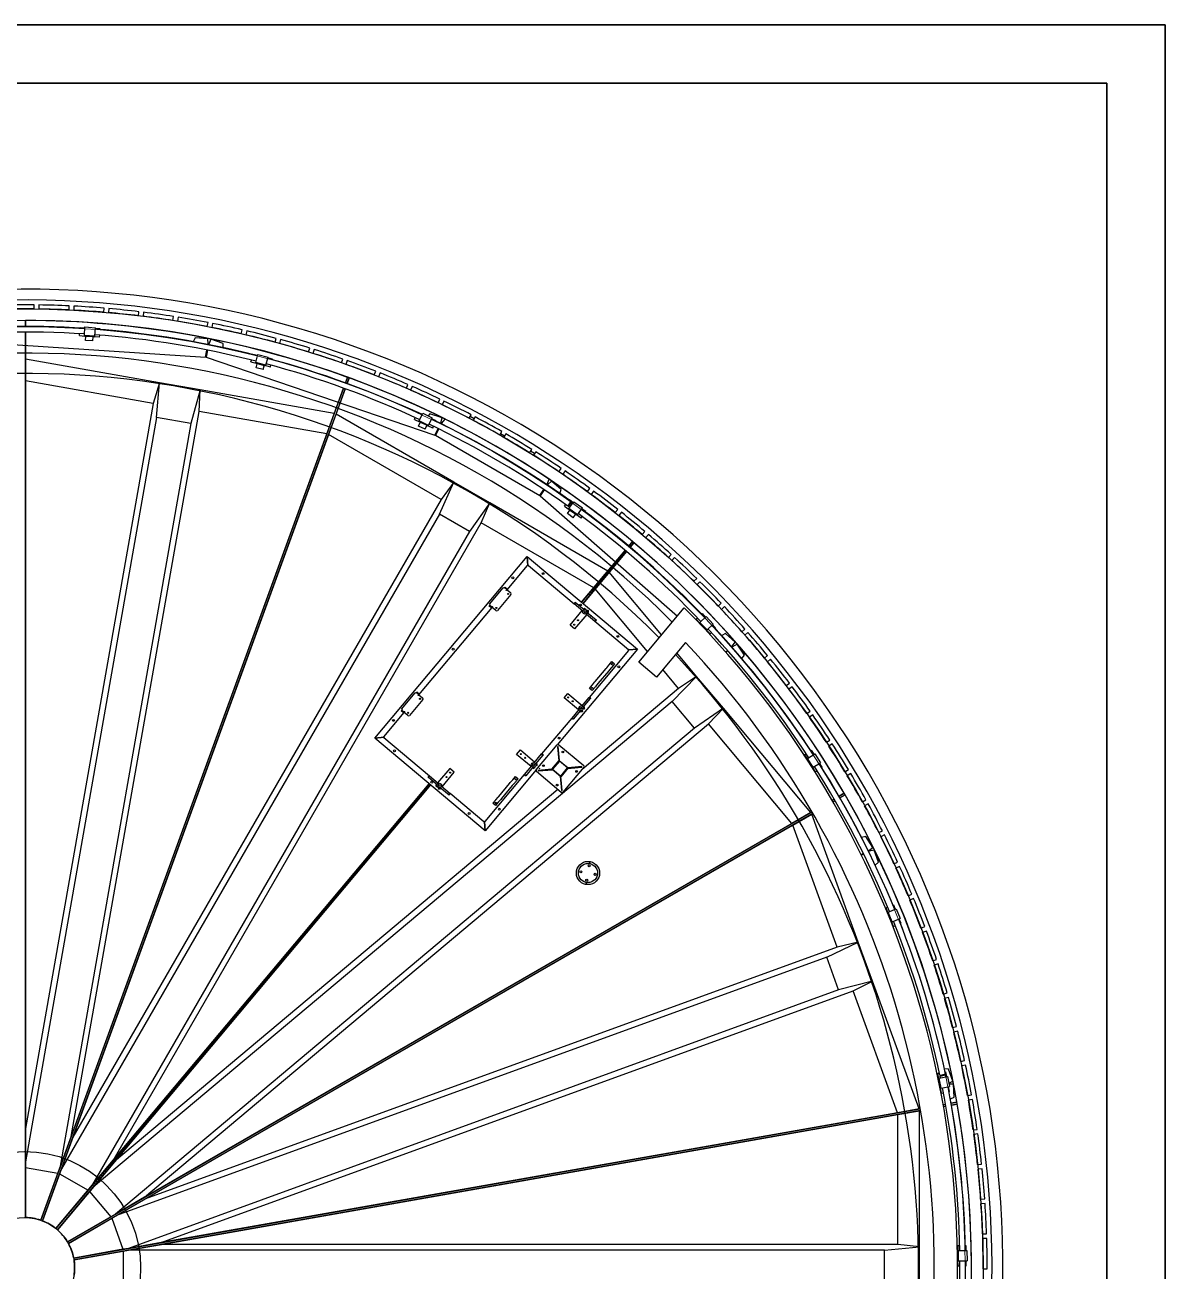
# Model space of a CAD drawing. Header units: millimetres. Extents: x 0 to 59400, y 0 to 42000.
# Drawn here: x 49588 to 59400, y 31276 to 42000 of the extents above; entities that cross this region are included whole.
import ezdxf

# ---------------------------------------------------------------- set-up
doc = ezdxf.new("R2010")
doc.units = ezdxf.units.MM
doc.header["$LTSCALE"] = 100
doc.layers.get('0').update_dxf_attribs({"lineweight": 18})
for name, color, linetype, lineweight in [('Border', 7, 'Continuous', 35), ('Sketch Geometry', 7, 'Continuous', 18), ('Visible', 7, 'Continuous', 25)]:
    doc.layers.add(name, color=color, linetype=linetype, lineweight=lineweight)

# ---------------------------------------------------------------- blocks, each defined once
blk = doc.blocks.new('Borders Bigadan Border')
at = {"layer": 'Border'}
for p, q in [((0, 420), (594, 420)), ((594, 420), (594, 0)), ((589, 415), (20, 415)), ((589, 5), (589, 415))]:
    blk.add_line(p, q, dxfattribs=at)

msp = doc.modelspace()

# ---------------------------------------------------------------- linework, layer by layer
at = {"layer": 'Sketch Geometry'}
msp.add_circle((49584.05, 31306.07), 8095.14, dxfattribs=at)
at = {"layer": 'Visible'}
for p, q in [((49668.53, 39555.64), (49668.97, 39590.64)), ((49708.97, 39590.13), (49708.53, 39555.14)), ((49968.03, 39547.13), (49969.74, 39582.09)), ((50009.69, 39580.13), (50007.98, 39545.18)), ((50267.01, 39527.76), (50270, 39562.63)), ((50309.85, 39559.22), (50306.87, 39524.35)), ((50565.1, 39497.54), (50569.35, 39532.28)), ((50609.05, 39527.43), (50604.81, 39492.68)), ((50861.89, 39456.51), (50867.4, 39491.08)), ((50906.9, 39484.78), (50901.4, 39450.22)), ((50062.06, 39391.11), (50062.4, 39395.91)), ((50062.4, 39395.91), (50103.3, 39393.05)), ((50099.76, 39328.14), (50104.86, 39400.96)), ((50104.3, 39392.98), (50103.3, 39393.05)), ((50104.86, 39400.96), (50194.64, 39394.69)), ((50189.55, 39321.86), (50194.64, 39394.69)), ((50195.08, 39386.64), (50194.08, 39386.71)), ((50235.98, 39383.78), (50195.08, 39386.64)), ((50235.64, 39378.97), (50235.98, 39383.78)), ((51157, 39404.74), (51163.76, 39439.08)), ((51203.01, 39431.36), (51196.25, 39397.02)), ((51450.04, 39342.28), (51458.03, 39376.35)), ((51496.98, 39367.21), (51488.98, 39333.14)), ((50057.52, 39326.08), (50058.7, 39342.92)), ((50057.52, 39326.08), (50104.4, 39322.8)), ((50189.55, 39321.86), (50099.76, 39328.14)), ((50104.75, 39327.79), (50104.4, 39322.8)), ((50113.38, 39322.18), (50104.4, 39322.8)), ((50107.74, 39327.58), (50107.61, 39325.59)), ((50113.59, 39325.17), (50107.61, 39325.59)), ((50110.8, 39285.27), (50113.17, 39319.18)), ((50172.65, 39280.94), (50110.8, 39285.27)), ((50113.38, 39322.18), (50113.17, 39319.18)), ((50113.38, 39322.18), (50175.23, 39317.85)), ((50175.44, 39320.85), (50113.59, 39325.17)), ((50172.65, 39280.94), (50175.02, 39314.86)), ((50175.02, 39314.86), (50175.23, 39317.85)), ((50175.23, 39317.85), (50184.21, 39317.23)), ((50175.44, 39320.85), (50181.43, 39320.43)), ((50181.56, 39322.42), (50181.43, 39320.43)), ((50184.56, 39322.21), (50184.21, 39317.23)), ((50231.09, 39313.95), (50184.21, 39317.23)), ((50231.09, 39313.95), (50232.27, 39330.79)), ((51740.61, 39269.23), (51749.84, 39302.99)), ((51788.42, 39292.44), (51779.19, 39258.68)), ((51549.19, 39163.2), (51550.41, 39167.86)), ((51550.41, 39167.86), (51590.07, 39157.49)), ((51574.59, 39094.35), (51593.06, 39164.98)), ((51591.04, 39157.24), (51590.07, 39157.49)), ((51593.06, 39164.98), (51680.14, 39142.2)), ((51661.66, 39071.58), (51680.14, 39142.2)), ((52028.34, 39185.67), (52038.79, 39219.07)), ((52076.96, 39207.13), (52066.51, 39173.72)), ((51532.69, 39100.14), (51536.97, 39116.47)), ((51532.69, 39100.14), (51578.16, 39088.25)), ((51661.66, 39071.58), (51574.59, 39094.35)), ((51577.51, 39050.18), (51586.11, 39083.07)), ((51637.49, 39034.49), (51577.51, 39050.18)), ((51579.43, 39093.09), (51578.16, 39088.25)), ((51586.87, 39085.97), (51578.16, 39088.25)), ((51582.33, 39092.33), (51581.83, 39090.39)), ((51587.63, 39088.87), (51581.83, 39090.39)), ((51586.87, 39085.97), (51586.11, 39083.07)), ((51586.87, 39085.97), (51646.85, 39070.28)), ((51647.61, 39073.19), (51587.63, 39088.87)), ((51637.49, 39034.49), (51646.09, 39067.38)), ((51646.09, 39067.38), (51646.85, 39070.28)), ((51646.85, 39070.28), (51655.56, 39068.01)), ((51647.61, 39073.19), (51653.42, 39071.67)), ((51653.92, 39073.6), (51653.42, 39071.67)), ((51656.83, 39072.84), (51655.56, 39068.01)), ((51701.03, 39056.11), (51655.56, 39068.01)), ((51679.08, 39134.21), (51678.11, 39134.46)), ((51718.74, 39123.84), (51679.08, 39134.21)), ((51701.03, 39056.11), (51705.3, 39072.44)), ((51717.53, 39119.17), (51718.74, 39123.84)), ((52312.84, 39091.72), (52324.5, 39124.72)), ((52362.21, 39111.4), (52350.56, 39078.4)), ((52593.74, 38987.5), (52606.59, 39020.05)), ((52643.8, 39005.37), (52630.95, 38972.82)), ((52870.68, 38873.15), (52884.7, 38905.22)), ((52921.35, 38889.19), (52907.33, 38857.12)), ((53143.28, 38748.82), (53158.46, 38780.36)), ((53194.5, 38763.01), (53179.32, 38731.47)), ((52940.63, 38605.26), (52947.85, 38620.52)), ((52940.63, 38605.26), (52983.12, 38585.16)), ((52968.5, 38664.18), (52970.56, 38668.54)), ((52970.56, 38668.54), (53007.63, 38651)), ((52980.73, 38591.82), (53011.95, 38657.81)), ((53008.53, 38650.58), (53007.63, 38651)), ((53011.95, 38657.81), (53093.31, 38619.32)), ((53062.09, 38553.33), (53093.31, 38619.32)), ((53090.79, 38611.66), (53089.89, 38612.09)), ((53127.85, 38594.13), (53090.79, 38611.66)), ((53411.19, 38614.67), (53427.5, 38645.64)), ((53462.89, 38626.99), (53446.58, 38596.03)), ((52975.43, 38547.87), (52989.97, 38578.6)), ((53031.48, 38521.35), (52975.43, 38547.87)), ((53062.09, 38553.33), (52980.73, 38591.82)), ((52985.25, 38589.68), (52983.12, 38585.16)), ((52991.25, 38581.31), (52983.12, 38585.16)), ((52987.97, 38588.4), (52987.11, 38586.59)), ((52992.53, 38584.02), (52987.11, 38586.59)), ((52991.25, 38581.31), (52989.97, 38578.6)), ((52991.25, 38581.31), (53047.3, 38554.8)), ((53048.58, 38557.51), (52992.53, 38584.02)), ((53031.48, 38521.35), (53046.01, 38552.09)), ((53046.01, 38552.09), (53047.3, 38554.8)), ((53047.3, 38554.8), (53055.43, 38550.95)), ((53048.58, 38557.51), (53054, 38554.95)), ((53054.86, 38556.75), (53054, 38554.95)), ((53057.57, 38555.47), (53055.43, 38550.95)), ((53097.92, 38530.85), (53055.43, 38550.95)), ((53097.92, 38530.85), (53105.14, 38546.11)), ((53125.79, 38589.78), (53127.85, 38594.13)), ((53674.05, 38470.88), (53691.47, 38501.24)), ((53726.16, 38481.32), (53708.74, 38450.97)), ((53931.51, 38317.65), (53950.03, 38347.35)), ((53983.97, 38326.19), (53965.45, 38296.49)), ((54183.24, 38155.16), (54202.82, 38184.17)), ((54235.98, 38161.79), (54216.39, 38132.78)), ((54428.9, 37983.64), (54449.53, 38011.92)), ((54481.85, 37988.35), (54461.22, 37960.08)), ((54232.74, 37858.51), (54242.66, 37872.17)), ((54232.74, 37858.51), (54270.78, 37830.9)), ((54260.5, 37859.47), (54288.56, 37898.79)), ((54262.62, 37862.44), (54263.08, 37861.41)), ((54266.18, 37855.42), (54294.27, 37894.71)), ((54268.3, 37858.38), (54267.17, 37858.49)), ((54269.67, 37837.88), (54312.55, 37896.96)), ((54271.03, 37911.26), (54273.86, 37915.16)), ((54273.86, 37915.16), (54307.04, 37891.07)), ((54286.44, 37895.81), (54274.53, 37879.13)), ((54292.14, 37891.75), (54280.22, 37875.06)), ((54286.44, 37895.81), (54286.44, 37895.82)), ((54286.44, 37895.81), (54287.58, 37895.71)), ((54292.14, 37891.75), (54291.67, 37892.79)), ((54292.15, 37891.74), (54292.14, 37891.75)), ((54307.85, 37890.49), (54307.04, 37891.07)), ((54312.55, 37896.96), (54385.39, 37844.09)), ((54256.33, 37795.67), (54276.3, 37823.18)), ((54306.5, 37759.25), (54256.33, 37795.67)), ((54342.51, 37785.01), (54269.67, 37837.88)), ((54273.72, 37834.95), (54270.78, 37830.9)), ((54278.06, 37825.61), (54270.78, 37830.9)), ((54276.14, 37833.18), (54274.97, 37831.56)), ((54279.83, 37828.04), (54274.97, 37831.56)), ((54278.06, 37825.61), (54276.3, 37823.18)), ((54278.06, 37825.61), (54328.24, 37789.19)), ((54330, 37791.62), (54279.83, 37828.04)), ((54306.5, 37759.25), (54326.48, 37786.76)), ((54326.48, 37786.76), (54328.24, 37789.19)), ((54328.24, 37789.19), (54335.52, 37783.9)), ((54330, 37791.62), (54334.86, 37788.09)), ((54336.03, 37789.71), (54334.86, 37788.09)), ((54338.46, 37787.95), (54335.52, 37783.9)), ((54373.56, 37756.3), (54335.52, 37783.9)), ((54342.51, 37785.01), (54385.39, 37844.09)), ((54373.56, 37756.3), (54383.47, 37769.96)), ((54381.5, 37837.03), (54380.69, 37837.62)), ((54414.68, 37812.95), (54381.5, 37837.03)), ((54411.85, 37809.05), (54414.68, 37812.95)), ((54668.18, 37803.32), (54689.81, 37830.83)), ((54721.26, 37806.1), (54699.62, 37778.59)), ((54900.75, 37614.42), (54923.37, 37641.13)), ((54953.89, 37615.28), (54931.27, 37588.57)), ((52598.57, 35863.18), (53909.86, 37425.92)), ((53917.01, 37344.2), (53909.86, 37425.92)), ((53909.86, 37425.92), (54859.75, 36628.86)), ((53909.86, 37425.92), (53917.01, 37344.2)), ((55126.3, 37417.21), (55149.88, 37443.08)), ((53737.25, 37139.31), (53912.41, 37348.06)), ((53912.98, 37348.73), (53912.41, 37348.06)), ((53917.01, 37344.2), (53912.41, 37348.06)), ((53915.27, 37346.8), (53912.98, 37348.73)), ((53914.71, 37346.13), (53915.27, 37346.8)), ((53920.86, 37348.8), (53917.01, 37344.2)), ((53918.26, 37347.07), (53920.19, 37349.36)), ((53918.94, 37346.5), (53918.26, 37347.07)), ((53920.86, 37348.8), (53920.19, 37349.36)), ((53920.86, 37348.8), (54314.47, 37018.53)), ((55179.44, 37416.14), (55155.87, 37390.27)), ((55344.55, 37211.94), (55369.05, 37236.93)), ((53585.49, 37016.02), (53703.77, 37156.97)), ((53709.89, 37151.83), (53703.77, 37156.97)), ((53709.89, 37151.83), (53715.04, 37157.95)), ((53720.45, 37153.41), (53715.04, 37157.95)), ((53715.8, 37157.31), (53719.66, 37161.91)), ((53739.58, 37145.19), (53719.66, 37161.91)), ((53731.07, 37144.5), (53720.45, 37153.41)), ((53727.76, 37134.22), (53729.04, 37135.76)), ((53730.82, 37131.65), (53727.76, 37134.22)), ((53734.19, 37141.88), (53729.04, 37135.76)), ((53737.25, 37139.31), (53730.82, 37131.65)), ((53734.19, 37141.88), (53731.07, 37144.5)), ((53735.72, 37140.6), (53734.19, 37141.88)), ((53735.72, 37140.6), (53739.58, 37145.19)), ((53735.72, 37140.6), (53737.25, 37139.31)), ((53737.25, 37139.31), (53768.66, 37112.96)), ((53739.58, 37145.19), (53741.11, 37143.91)), ((55397.62, 37208.93), (55373.12, 37183.94)), ((53583.39, 36999.51), (53587.24, 37004.1)), ((53603.31, 36982.79), (53583.39, 36999.51)), ((53585.49, 37016.02), (53591.62, 37010.87)), ((53591.62, 37010.87), (53586.48, 37004.74)), ((53591.9, 37000.2), (53586.48, 37004.74)), ((53602.51, 36991.29), (53591.9, 37000.2)), ((53610.77, 36994.8), (53612.06, 36996.34)), ((53612.06, 36996.34), (53615.12, 36993.76)), ((53769.89, 37098.87), (53654.19, 36960.98)), ((54389.43, 36955.63), (54314.47, 37018.53)), ((54399.71, 36967.88), (54324.75, 37030.78)), ((55555.2, 36998.87), (55580.59, 37022.96)), ((52979.4, 36236.15), (53608.69, 36986.1)), ((53605.63, 36988.67), (53602.51, 36991.29)), ((53603.31, 36982.79), (53607.16, 36987.39)), ((53603.31, 36982.79), (53604.84, 36981.51)), ((53605.63, 36988.67), (53610.77, 36994.8)), ((53607.16, 36987.39), (53605.63, 36988.67)), ((53607.16, 36987.39), (53608.69, 36986.1)), ((53615.12, 36993.76), (53608.69, 36986.1)), ((53640.1, 36959.75), (53608.69, 36986.1)), ((54280.19, 36835.81), (54384.32, 36959.91)), ((54422.62, 36927.77), (54318.49, 36803.67)), ((54394.61, 36972.17), (54399.75, 36978.3)), ((54406.79, 36978.91), (54415.22, 36971.84)), ((54415.22, 36971.84), (54413.2, 36969.44)), ((54417.51, 36932.06), (54492.48, 36869.16)), ((54426.99, 36957.87), (54429.01, 36960.27)), ((54427.8, 36944.32), (54502.76, 36881.42)), ((54429.01, 36960.27), (54437.43, 36953.2)), ((54435.42, 36964.03), (54430.92, 36958.67)), ((54438.05, 36946.16), (54432.91, 36940.03)), ((54433.99, 36956.1), (54438.49, 36961.46)), ((54435.42, 36964.03), (54438.49, 36961.46)), ((54460.5, 36918.8), (54456, 36913.44)), ((54459.06, 36910.87), (54463.56, 36916.23)), ((54460.5, 36918.8), (54463.56, 36916.23)), ((54870.19, 36516.84), (55262.71, 36984.63)), ((55339.87, 36905.31), (55262.71, 36984.63)), ((55364.45, 36885.66), (55376.72, 36897.25)), ((55396.92, 36858.56), (55449.99, 36908.68)), ((55411.83, 36930.42), (55415.34, 36933.72)), ((55415.34, 36933.72), (55443.49, 36903.92)), ((55444.18, 36903.19), (55443.49, 36903.92)), ((55449.99, 36908.68), (55511.79, 36843.26)), ((55608.12, 36993.94), (55582.73, 36969.85)), ((54318.49, 36803.67), (54280.19, 36835.81)), ((54346.91, 36881.65), (54352.05, 36877.34)), ((54492.48, 36869.16), (54781.9, 36626.31)), ((55364.45, 36885.66), (55396.72, 36851.49)), ((55400.36, 36854.92), (55396.72, 36851.49)), ((55402.9, 36844.95), (55396.72, 36851.49)), ((55458.72, 36793.13), (55396.92, 36858.56)), ((55400.31, 36842.5), (55400.72, 36842.89)), ((55402.9, 36844.95), (55400.72, 36842.89)), ((55402.42, 36852.74), (55400.96, 36851.37)), ((55405.08, 36847.01), (55400.96, 36851.37)), ((55402.9, 36844.95), (55445.47, 36799.87)), ((55447.66, 36801.93), (55405.08, 36847.01)), ((55442.89, 36797.43), (55443.29, 36797.81)), ((55443.29, 36797.81), (55445.47, 36799.87)), ((55445.47, 36799.87), (55451.65, 36793.33)), ((55447.66, 36801.93), (55451.78, 36797.57)), ((55455.29, 36796.77), (55451.65, 36793.33)), ((55483.93, 36759.16), (55451.65, 36793.33)), ((55453.23, 36798.95), (55451.78, 36797.57)), ((55458.72, 36793.13), (55511.79, 36843.26)), ((55506.66, 36837.04), (55505.98, 36837.76)), ((55534.82, 36807.23), (55506.66, 36837.04)), ((55531.31, 36803.92), (55534.82, 36807.23)), ((55757.97, 36778.3), (55784.22, 36801.45)), ((55273.16, 36685.94), (55023.4, 36388.28)), ((55483.93, 36759.16), (55496.2, 36770.75)), ((55810.68, 36771.45), (55784.43, 36748.3)), ((54859.75, 36628.86), (54168.11, 35804.59)), ((54782.64, 36617.85), (54443.37, 36213.52)), ((54778.04, 36621.71), (54781.9, 36626.31)), ((54782.64, 36617.85), (54778.04, 36621.71)), ((54782.27, 36622.08), (54779.97, 36624.01)), ((54780.34, 36619.78), (54782.27, 36622.08)), ((54780.64, 36623.44), (54782.57, 36625.74)), ((54780.9, 36620.45), (54783.2, 36618.53)), ((54782.57, 36625.74), (54781.9, 36626.31)), ((54859.75, 36628.86), (54782.27, 36622.08)), ((54782.27, 36622.08), (54859.75, 36628.86)), ((54782.64, 36617.85), (54783.2, 36618.53)), ((55952.6, 36550.51), (55979.68, 36572.69)), ((54495.79, 36350.68), (54589.06, 36461.83)), ((54589.06, 36461.83), (54594.63, 36468.46)), ((54594.63, 36468.46), (54613.09, 36490.47)), ((54615.88, 36493.79), (54613.09, 36490.47)), ((54615.88, 36493.79), (54639.16, 36521.54)), ((54636.07, 36471.19), (54617.61, 36449.18)), ((54636.07, 36471.19), (54638.86, 36474.51)), ((54662.15, 36502.26), (54638.86, 36474.51)), ((54639.16, 36521.54), (54662.15, 36502.26)), ((55023.4, 36388.28), (54870.19, 36516.84)), ((56005.03, 36541.75), (55977.96, 36519.57)), ((54612.04, 36442.55), (54518.77, 36331.39)), ((54617.61, 36449.18), (54612.04, 36442.55)), ((52827.65, 36112.85), (52945.92, 36253.8)), ((52952.05, 36248.66), (52945.92, 36253.8)), ((52952.05, 36248.66), (52957.19, 36254.79)), ((52962.61, 36250.24), (52957.19, 36254.79)), ((52957.96, 36254.14), (52961.81, 36258.74)), ((52981.73, 36242.03), (52961.81, 36258.74)), ((52973.22, 36241.33), (52962.61, 36250.24)), ((54228.51, 36209.5), (54260.65, 36247.8)), ((54260.65, 36247.8), (54384.75, 36143.67)), ((54445.69, 36290.96), (54468.97, 36318.72)), ((54468.67, 36271.68), (54445.69, 36290.96)), ((54491.96, 36299.43), (54468.67, 36271.68)), ((54471.76, 36322.03), (54468.97, 36318.72)), ((54471.76, 36322.03), (54490.22, 36344.04)), ((54490.22, 36344.04), (54495.79, 36350.68)), ((54491.96, 36299.43), (54494.74, 36302.75)), ((54513.21, 36324.76), (54494.74, 36302.75)), ((54518.77, 36331.39), (54513.21, 36324.76)), ((56138.83, 36315.8), (56166.69, 36336.99)), ((56190.91, 36305.15), (56163.05, 36283.96)), ((53012.05, 36195.7), (52896.34, 36057.82)), ((52969.91, 36231.06), (52971.2, 36232.59)), ((52972.98, 36228.49), (52969.91, 36231.06)), ((52976.34, 36238.72), (52971.2, 36232.59)), ((52979.4, 36236.15), (52972.98, 36228.49)), ((52976.34, 36238.72), (52973.22, 36241.33)), ((52977.87, 36237.43), (52976.34, 36238.72)), ((52977.87, 36237.43), (52981.73, 36242.03)), ((52977.87, 36237.43), (52979.4, 36236.15)), ((52979.4, 36236.15), (53010.81, 36209.79)), ((52981.73, 36242.03), (52983.26, 36240.74)), ((54352.61, 36105.37), (54228.51, 36209.5)), ((54259.41, 36211.32), (54264.22, 36217.06)), ((54268.23, 36212.5), (54264.6, 36208.17)), ((54380.46, 36138.56), (54443.37, 36213.52)), ((54392.72, 36128.28), (54455.62, 36203.24)), ((52675.69, 35874.19), (52850.85, 36082.94)), ((52825.54, 36096.34), (52829.4, 36100.94)), ((52845.46, 36079.63), (52825.54, 36096.34)), ((52827.65, 36112.85), (52833.77, 36107.71)), ((52833.77, 36107.71), (52828.63, 36101.58)), ((52834.05, 36097.03), (52828.63, 36101.58)), ((52844.66, 36088.13), (52834.05, 36097.03)), ((52847.78, 36085.51), (52844.66, 36088.13)), ((52845.46, 36079.63), (52849.32, 36084.22)), ((52845.46, 36079.63), (52846.99, 36078.34)), ((52847.78, 36085.51), (52852.93, 36091.64)), ((52849.32, 36084.22), (52847.78, 36085.51)), ((52849.32, 36084.22), (52850.85, 36082.94)), ((52857.28, 36090.6), (52850.85, 36082.94)), ((52882.26, 36056.58), (52850.85, 36082.94)), ((52852.93, 36091.64), (52854.21, 36093.17)), ((52854.21, 36093.17), (52857.28, 36090.6)), ((54294, 36035.52), (54034.55, 35726.32)), ((54356.9, 36110.48), (54294, 36035.52)), ((54369.16, 36100.19), (54306.26, 36025.23)), ((54362.62, 36092.4), (54365.36, 36090.11)), ((54371, 36089.94), (54364.87, 36095.08)), ((54365.36, 36090.11), (54365.37, 36090.1)), ((54365.37, 36090.1), (54365.79, 36090.6)), ((54367.61, 36092.78), (54365.79, 36090.6)), ((54385.11, 36098.99), (54378.04, 36090.56)), ((54380.93, 36094.01), (54386.3, 36089.51)), ((54382.71, 36101), (54385.11, 36098.99)), ((54388.87, 36092.57), (54383.51, 36097.07)), ((54388.87, 36092.57), (54386.3, 36089.51)), ((54396.68, 36112.77), (54394.28, 36114.79)), ((54403.75, 36121.2), (54396.68, 36112.77)), ((54397.01, 36133.39), (54403.14, 36128.24)), ((56316.42, 36074.49), (56345.03, 36094.65)), ((56368.07, 36061.95), (56339.46, 36041.79)), ((52598.57, 35863.18), (52680.28, 35870.33)), ((52680.28, 35870.33), (52598.57, 35863.18)), ((53548.47, 35066.13), (52598.57, 35863.18)), ((52675.69, 35874.19), (52675.12, 35873.52)), ((52677.42, 35871.59), (52675.12, 35873.52)), ((52675.69, 35874.19), (52680.28, 35870.33)), ((52677.68, 35868.6), (52675.75, 35866.3)), ((52675.75, 35866.3), (52676.43, 35865.74)), ((52680.28, 35870.33), (52676.43, 35865.74)), ((53070.03, 35535.46), (52676.43, 35865.74)), ((52677.99, 35872.26), (52677.42, 35871.59)), ((52678.36, 35868.04), (52677.68, 35868.6)), ((56485.13, 35826.88), (56514.45, 35845.99)), ((53819.7, 35722.3), (53851.84, 35760.6)), ((53943.8, 35618.16), (53819.7, 35722.3)), ((53850.6, 35724.12), (53855.41, 35729.85)), ((53851.84, 35760.6), (53975.94, 35656.47)), ((53859.42, 35725.29), (53855.78, 35720.96)), ((53971.65, 35651.36), (54034.55, 35726.32)), ((53983.91, 35641.07), (54046.81, 35716.04)), ((53988.13, 35590.1), (54168.11, 35804.59)), ((54177.41, 35789.2), (54172.42, 35788.76)), ((54172.42, 35788.76), (54183.09, 35666.87)), ((54187.78, 35670.61), (54177.41, 35789.2)), ((54182.2, 35805.83), (54396.69, 35625.85)), ((56296.69, 35720.28), (56310.9, 35729.4)), ((56296.69, 35720.28), (56322.09, 35680.73)), ((56323.6, 35687.64), (56385.02, 35727.08)), ((56351.54, 35755.5), (56355.59, 35758.1)), ((56355.59, 35758.1), (56377.75, 35723.6)), ((56378.29, 35722.76), (56377.75, 35723.6)), ((56385.02, 35727.08), (56433.65, 35651.36)), ((56536.29, 35812.48), (56506.96, 35793.37)), ((53948.09, 35623.27), (53885.19, 35548.31)), ((53960.34, 35612.99), (53897.44, 35538.03)), ((53962.18, 35602.74), (53956.06, 35607.88)), ((53976.3, 35611.78), (53969.23, 35603.35)), ((53973.89, 35613.8), (53976.3, 35611.78)), ((53987.87, 35625.57), (53985.46, 35627.59)), ((53994.94, 35634), (53987.87, 35625.57)), ((53988.2, 35646.18), (53994.32, 35641.04)), ((53989.48, 35627.48), (53994.84, 35622.99)), ((53993.18, 35646.57), (53990.45, 35648.86)), ((53990.94, 35643.88), (53992.77, 35646.06)), ((53997.41, 35626.05), (53992.05, 35630.55)), ((53992.77, 35646.06), (53993.19, 35646.56)), ((53993.18, 35646.57), (53993.19, 35646.56)), ((53997.41, 35626.05), (53994.84, 35622.99)), ((54018.26, 35601.34), (54015.52, 35603.64)), ((54122.59, 35594.77), (54186.87, 35671.37)), ((54187.36, 35665.74), (54128.22, 35595.26)), ((54186.87, 35671.37), (54263.47, 35607.09)), ((54257.84, 35606.6), (54187.36, 35665.74)), ((54198.7, 35536.12), (54257.84, 35606.6)), ((54263.47, 35607.09), (54199.19, 35530.49)), ((54397.93, 35611.76), (54217.95, 35397.27)), ((54259.69, 35602.59), (54381.59, 35613.25)), ((54381.15, 35618.24), (54262.56, 35607.86)), ((54381.59, 35613.25), (54381.15, 35618.24)), ((56326.3, 35683.43), (56322.09, 35680.73)), ((56326.95, 35673.16), (56322.09, 35680.73)), ((56372.23, 35611.91), (56323.6, 35687.64)), ((56323.96, 35671.23), (56324.43, 35671.53)), ((56326.95, 35673.16), (56324.43, 35671.53)), ((56327.92, 35680.91), (56326.24, 35679.83)), ((56329.48, 35674.78), (56326.24, 35679.83)), ((56326.95, 35673.16), (56360.46, 35620.99)), ((56362.98, 35622.61), (56329.48, 35674.78)), ((56357.46, 35619.06), (56357.93, 35619.37)), ((56357.93, 35619.37), (56360.46, 35620.99)), ((56360.46, 35620.99), (56365.32, 35613.41)), ((56362.98, 35622.61), (56366.22, 35617.56)), ((56369.53, 35616.12), (56365.32, 35613.41)), ((56390.72, 35573.87), (56365.32, 35613.41)), ((56367.91, 35618.64), (56366.22, 35617.56)), ((56372.23, 35611.91), (56433.65, 35651.36)), ((56427.46, 35646.19), (56426.92, 35647.03)), ((56449.62, 35611.69), (56427.46, 35646.19)), ((56445.56, 35609.09), (56449.62, 35611.69)), ((53134.71, 35460.31), (53059.75, 35523.21)), ((53144.99, 35472.56), (53070.03, 35535.46)), ((53244.02, 35600.95), (53139.88, 35476.85)), ((53178.19, 35444.71), (53282.32, 35568.81)), ((53282.32, 35568.81), (53244.02, 35600.95)), ((53885.19, 35548.31), (53545.91, 35143.98)), ((53988.13, 35590.1), (53548.47, 35066.13)), ((53764.79, 35479.5), (53783.25, 35501.51)), ((53786.04, 35504.83), (53783.25, 35501.51)), ((53786.04, 35504.83), (53809.33, 35532.58)), ((53832.31, 35513.3), (53809.02, 35485.54)), ((53809.33, 35532.58), (53832.31, 35513.3)), ((54203.86, 35396.03), (53989.37, 35576.01)), ((54123.36, 35595.68), (54004.76, 35585.31)), ((54004.76, 35585.31), (54005.2, 35580.32)), ((54005.2, 35580.32), (54127.09, 35590.99)), ((54016.02, 35598.66), (54017.84, 35600.84)), ((54017.84, 35600.84), (54018.26, 35601.33)), ((54018.26, 35601.34), (54018.26, 35601.33)), ((54199.19, 35530.49), (54122.59, 35594.77)), ((54128.22, 35595.26), (54198.7, 35536.12)), ((54194.69, 35534.27), (54205.35, 35412.38)), ((54210.34, 35412.81), (54199.96, 35531.4)), ((56390.72, 35573.87), (56404.92, 35582.99)), ((56644.73, 35573.32), (56674.73, 35591.35)), ((56695.33, 35557.07), (56665.34, 35539.03)), ((53129.6, 35464.59), (53124.46, 35458.47)), ((53125.07, 35451.42), (53133.5, 35444.35)), ((53133.5, 35444.35), (53135.52, 35446.76)), ((53149.2, 35431.17), (53144.7, 35425.81)), ((53147.77, 35423.24), (53144.7, 35425.81)), ((53149.31, 35435.19), (53147.29, 35432.78)), ((53147.29, 35432.78), (53155.72, 35425.71)), ((53147.77, 35423.24), (53152.27, 35428.6)), ((53162.76, 35426.33), (53167.9, 35432.45)), ((53162.79, 35436.74), (53237.75, 35373.84)), ((53165.6, 35429.71), (53167.78, 35427.88)), ((53167.78, 35427.88), (53168.28, 35427.46)), ((53168.28, 35427.47), (53170.58, 35430.2)), ((53168.28, 35427.47), (53168.28, 35427.46)), ((53173.08, 35449), (53248.04, 35386.1)), ((53665.95, 35361.71), (53759.22, 35472.87)), ((53782.2, 35453.58), (53688.93, 35342.43)), ((53759.22, 35472.87), (53764.79, 35479.5)), ((53787.77, 35460.22), (53782.2, 35453.58)), ((53806.24, 35482.23), (53787.77, 35460.22)), ((53806.24, 35482.23), (53809.02, 35485.54)), ((54205.35, 35412.38), (54210.34, 35412.81)), ((53537.46, 35143.24), (53248.04, 35386.1)), ((53615.85, 35302), (53639.13, 35329.75)), ((53638.83, 35282.72), (53615.85, 35302)), ((53662.12, 35310.47), (53638.83, 35282.72)), ((53641.92, 35333.07), (53639.13, 35329.75)), ((53641.92, 35333.07), (53660.39, 35355.08)), ((53660.39, 35355.08), (53665.95, 35361.71)), ((53662.12, 35310.47), (53664.9, 35313.79)), ((53683.37, 35335.8), (53664.9, 35313.79)), ((53688.93, 35342.43), (53683.37, 35335.8)), ((56795.02, 35314.12), (56825.65, 35331.05)), ((56845, 35296.04), (56814.37, 35279.11)), ((53537.46, 35143.24), (53541.32, 35147.84)), ((53537.46, 35143.24), (53538.13, 35142.68)), ((53540.06, 35144.98), (53538.13, 35142.68)), ((53539.39, 35145.54), (53541.69, 35143.61)), ((53541.32, 35147.84), (53545.91, 35143.98)), ((53541.69, 35143.61), (53543.62, 35145.91)), ((53541.69, 35143.61), (53548.47, 35066.13)), ((53548.47, 35066.13), (53541.69, 35143.61)), ((53543.05, 35145.24), (53545.35, 35143.31)), ((53545.35, 35143.31), (53545.91, 35143.98)), ((56935.8, 35049.64), (56967.03, 35065.45)), ((56985.09, 35029.76), (56953.87, 35013.95)), ((57066.89, 34780.23), (57098.67, 34794.89)), ((57115.42, 34758.57), (57083.64, 34743.9)), ((57057.73, 34427.05), (57062.19, 34428.86)), ((57062.19, 34428.86), (57077.58, 34390.86)), ((57188.1, 34506.22), (57220.39, 34519.72)), ((57235.82, 34482.82), (57203.53, 34469.32)), ((56997.31, 34402.58), (57012.96, 34408.91)), ((56997.31, 34402.58), (57014.95, 34359.02)), ((57019.59, 34360.89), (57014.95, 34359.02)), ((57018.33, 34350.67), (57014.95, 34359.02)), ((57015.03, 34349.34), (57015.55, 34349.55)), ((57018.33, 34350.67), (57015.55, 34349.55)), ((57017.71, 34365.53), (57085.37, 34392.93)), ((57051.5, 34282.11), (57017.71, 34365.53)), ((57018.33, 34350.67), (57041.61, 34293.21)), ((57020.72, 34358.11), (57018.86, 34357.36)), ((57021.11, 34351.8), (57018.86, 34357.36)), ((57044.39, 34294.33), (57021.11, 34351.8)), ((57077.96, 34389.93), (57077.58, 34390.86)), ((57085.37, 34392.93), (57119.16, 34309.51)), ((57038.31, 34291.87), (57038.83, 34292.08)), ((57038.83, 34292.08), (57041.61, 34293.21)), ((57041.61, 34293.21), (57044.99, 34284.87)), ((57044.39, 34294.33), (57046.64, 34288.77)), ((57049.62, 34286.74), (57044.99, 34284.87)), ((57062.63, 34241.3), (57044.99, 34284.87)), ((57048.5, 34289.52), (57046.64, 34288.77)), ((57051.5, 34282.11), (57119.16, 34309.51)), ((57062.63, 34241.3), (57078.28, 34247.64)), ((57112.12, 34305.58), (57111.74, 34306.51)), ((57127.51, 34267.58), (57112.12, 34305.58)), ((57123.05, 34265.77), (57127.51, 34267.58)), ((57299.29, 34228), (57332.05, 34240.32)), ((57346.13, 34202.88), (57313.36, 34190.56)), ((57400.3, 33945.93), (57433.49, 33957.05)), ((57446.19, 33919.12), (57413.01, 33908)), ((57491, 33660.37), (57524.57, 33670.28)), ((57535.89, 33631.91), (57502.32, 33622.01)), ((57571.27, 33371.71), (57605.18, 33380.39)), ((57615.1, 33341.64), (57581.19, 33332.96)), ((57641.01, 33080.32), (57675.21, 33087.77)), ((57683.72, 33048.68), (57649.52, 33041.24)), ((57442.12, 32978.03), (57458.67, 32981.36)), ((57442.12, 32978.03), (57451.41, 32931.96)), ((57449.69, 32922.43), (57450.24, 32922.54)), ((57453.18, 32923.13), (57450.24, 32922.54)), ((57456.31, 32932.94), (57451.41, 32931.96)), ((57453.18, 32923.13), (57451.41, 32931.96)), ((57453.18, 32923.13), (57465.43, 32862.36)), ((57456.9, 32930), (57454.94, 32929.61)), ((57456.13, 32923.73), (57454.94, 32929.61)), ((57455.32, 32937.85), (57526.88, 32952.26)), ((57473.1, 32849.62), (57455.32, 32937.85)), ((57468.37, 32862.95), (57456.13, 32923.73)), ((57462.86, 32961.56), (57510.13, 32971.49)), ((57464.29, 32954.73), (57511.57, 32964.62)), ((57466.43, 32962.31), (57466.07, 32961.23)), ((57467.86, 32955.48), (57467.1, 32956.32)), ((57506.56, 32970.73), (57486.49, 32966.53)), ((57507.99, 32963.88), (57487.93, 32959.68)), ((57506.02, 32990.9), (57510.75, 32991.86)), ((57506.56, 32970.73), (57506.55, 32970.74)), ((57506.56, 32970.73), (57507.32, 32969.88)), ((57507.99, 32963.88), (57508.35, 32964.97)), ((57507.99, 32963.88), (57507.99, 32963.88)), ((57510.75, 32991.86), (57518.84, 32951.66)), ((57519.04, 32950.68), (57518.84, 32951.66)), ((57526.88, 32952.26), (57544.66, 32864.04)), ((57461.94, 32861.65), (57462.49, 32861.76)), ((57462.49, 32861.76), (57465.43, 32862.36)), ((57465.43, 32862.36), (57467.21, 32853.53)), ((57472.11, 32854.52), (57467.21, 32853.53)), ((57476.49, 32807.46), (57467.21, 32853.53)), ((57468.37, 32862.95), (57469.56, 32857.07)), ((57471.52, 32857.46), (57469.56, 32857.07)), ((57473.1, 32849.62), (57544.66, 32864.04)), ((57537.01, 32861.48), (57536.82, 32862.46)), ((57545.11, 32821.28), (57537.01, 32861.48)), ((57540.39, 32820.33), (57545.11, 32821.28)), ((57476.49, 32807.46), (57493.04, 32810.79)), ((57700.12, 32786.6), (57734.57, 32792.8)), ((57741.65, 32753.43), (57707.21, 32747.23)), ((57748.53, 32490.92), (57783.18, 32495.86)), ((57788.83, 32456.26), (57754.18, 32451.32)), ((57786.17, 32193.68), (57820.97, 32197.36)), ((57825.18, 32157.58), (57790.38, 32153.9)), ((57812.99, 31895.27), (57847.91, 31897.68)), ((57850.67, 31857.78), (57815.75, 31855.36)), ((57828.96, 31596.08), (57863.94, 31597.22)), ((57865.25, 31557.24), (57830.27, 31556.1)), ((57612.94, 31439.75), (57613.5, 31439.76)), ((57616.5, 31439.8), (57613.5, 31439.76)), ((57615.79, 31495.79), (57632.66, 31496.01)), ((57615.79, 31495.79), (57616.39, 31448.79)), ((57621.39, 31448.86), (57616.39, 31448.79)), ((57616.5, 31439.8), (57616.39, 31448.79)), ((57616.5, 31439.8), (57617.29, 31377.8)), ((57621.42, 31445.86), (57619.42, 31445.83)), ((57619.5, 31439.83), (57619.42, 31445.83)), ((57620.29, 31377.84), (57619.5, 31439.83)), ((57621.32, 31453.86), (57694.32, 31454.79)), ((57622.47, 31363.87), (57621.32, 31453.86)), ((57680.96, 31496.62), (57685.78, 31496.69)), ((57685.78, 31496.69), (57686.3, 31455.69)), ((57686.32, 31454.69), (57686.3, 31455.69)), ((57694.32, 31454.79), (57695.47, 31364.8)), ((57613.73, 31377.75), (57614.29, 31377.76)), ((57614.29, 31377.76), (57617.29, 31377.8)), ((57617.29, 31377.8), (57617.41, 31368.8)), ((57622.41, 31368.87), (57617.41, 31368.8)), ((57618.01, 31321.81), (57617.41, 31368.8)), ((57618.01, 31321.81), (57634.89, 31322.02)), ((57620.29, 31377.84), (57620.37, 31371.84)), ((57622.37, 31371.86), (57620.37, 31371.84)), ((57622.47, 31363.87), (57695.47, 31364.8)), ((57683.19, 31322.64), (57688, 31322.7)), ((57687.48, 31363.7), (57687.47, 31364.7)), ((57688, 31322.7), (57687.48, 31363.7)), ((57834.05, 31296.5), (57869.05, 31296.38))]:
    msp.add_line(p, q, dxfattribs=at)
at = {"layer": 'Visible', "color": 9, "true_color": 0xc0c0c0}
for p, q in [((49592.05, 39456.07), (49592.05, 39405.22)), ((49592.05, 39405.22), (49592.05, 39456.07)), ((49592.05, 39356.92), (49592.05, 31737.91)), ((49592.05, 39124.81), (49592.05, 39356.92)), ((49065.91, 39277.37), (51141.15, 39140.96)), ((51051.89, 39307.17), (51036.12, 39273.99)), ((51162.6, 39299.9), (51051.89, 39307.17)), ((51163.8, 39254.72), (51162.6, 39299.9)), ((51162.83, 39249.86), (51163.8, 39254.72)), ((51169.68, 39253.55), (51168.72, 39248.69)), ((51188.1, 39294.82), (51169.68, 39253.55)), ((51293.15, 39259.13), (51188.1, 39294.82)), ((51295.01, 39222.44), (51293.15, 39259.13)), ((51141.15, 39140.96), (51153.4, 39202.49)), ((51159.28, 39201.32), (51147.03, 39139.79)), ((49592.05, 38937.36), (49592.05, 39124.81)), ((50745.25, 38921.47), (49592.05, 39124.81)), ((51147.03, 39139.79), (53116.22, 38470.83)), ((49592.05, 32503.2), (49592.05, 38937.36)), ((50692.36, 38743.34), (49592.05, 38937.36)), ((52364, 38967.3), (52346.61, 38919.52)), ((52346.61, 38919.52), (52364, 38967.3)), ((52379.04, 38961.83), (52361.64, 38914.05)), ((52361.64, 38914.05), (52379.04, 38961.83)), ((49724.23, 31714.6), (52330.09, 38874.13)), ((52345.12, 38868.66), (49739.27, 31709.13)), ((50745.25, 38921.47), (50692.36, 38743.34)), ((50721.56, 38621.02), (50745.25, 38921.47)), ((51097.51, 38859.35), (50745.25, 38921.47)), ((51097.51, 38859.35), (51017, 38568.92)), ((51086.28, 38673.88), (51097.51, 38859.35)), ((52250.7, 38656.02), (51097.51, 38859.35)), ((52330.09, 38874.13), (52250.7, 38656.02)), ((52265.74, 38650.54), (52345.12, 38868.66)), ((50692.36, 38743.34), (49592.05, 32503.2)), ((50721.56, 38621.02), (49592.05, 32215.26)), ((49985.98, 32433.74), (51086.28, 38673.88)), ((51017, 38568.92), (50721.56, 38621.02)), ((52186.59, 38479.87), (51086.28, 38673.88)), ((52250.7, 38656.02), (52186.59, 38479.87)), ((52201.62, 38474.4), (52265.74, 38650.54)), ((53279.84, 38065.05), (52265.74, 38650.54)), ((53073.03, 38654.49), (53057.51, 38636.26)), ((53178.08, 38618.8), (53073.03, 38654.49)), ((53167.55, 38574.85), (53178.08, 38618.8)), ((53203.09, 38608.48), (53172.93, 38572.19)), ((53454.76, 38611.56), (53420.09, 38631.57)), ((51017, 38568.92), (49887.5, 32163.17)), ((53116.22, 38470.83), (53143.98, 38527.09)), ((53149.37, 38524.44), (53121.94, 38468.85)), ((53165.36, 38570.41), (53167.55, 38574.85)), ((53172.93, 38572.19), (53170.74, 38567.75)), ((52186.59, 38479.87), (49985.98, 32433.74)), ((50001.01, 32428.27), (52201.62, 38474.4)), ((53169.22, 37915.76), (52201.62, 38474.4)), ((53121.94, 38468.85), (54018.26, 37951.36)), ((53714.75, 38461.45), (53680.11, 38481.45)), ((53974.72, 38311.35), (53940.06, 38331.36)), ((54082.26, 38047.19), (54098.61, 38091.45)), ((54120.04, 38074.96), (54087.25, 38043.86)), ((54203.47, 38001.82), (54120.04, 38074.96)), ((53154.82, 37790.82), (53279.84, 38065.05)), ((53279.84, 38065.05), (53169.22, 37915.76)), ((53589.61, 37886.21), (53279.84, 38065.05)), ((54018.26, 37951.36), (54052.68, 38002.91)), ((54057.67, 37999.57), (54022.83, 37947.4)), ((54079.51, 38043.07), (54082.26, 38047.19)), ((54087.25, 38043.86), (54084.5, 38039.74)), ((54191.16, 37967.21), (54203.47, 38001.82)), ((53169.22, 37915.76), (50001.01, 32428.27)), ((53589.61, 37886.21), (53414.63, 37640.82)), ((53515.63, 37715.76), (53589.61, 37886.21)), ((54603.71, 37300.71), (53589.61, 37886.21)), ((54022.83, 37947.4), (55202.73, 36913.14)), ((53154.82, 37790.82), (49902.53, 32157.69)), ((53414.63, 37640.82), (53154.82, 37790.82)), ((53414.63, 37640.82), (50162.34, 32007.69)), ((50347.42, 32228.27), (53515.63, 37715.76)), ((54483.22, 37157.12), (53515.63, 37715.76)), ((54783.96, 37515.52), (54816.64, 37554.48)), ((54816.64, 37554.48), (54783.96, 37515.52)), ((54828.9, 37544.19), (54796.21, 37505.24)), ((54796.21, 37505.24), (54828.9, 37544.19)), ((54378.68, 37032.53), (54752.91, 37478.52)), ((54765.17, 37468.24), (54390.93, 37022.24)), ((54752.91, 37478.52), (54603.71, 37300.71)), ((54615.97, 37290.43), (54765.17, 37468.24)), ((54603.71, 37300.71), (54483.22, 37157.12)), ((54495.48, 37146.83), (54615.97, 37290.43)), ((55067.64, 36752.15), (54615.97, 37290.43)), ((54483.22, 37157.12), (54378.68, 37032.53)), ((54390.93, 37022.24), (54495.48, 37146.83)), ((54947.15, 36608.55), (54495.48, 37146.83)), ((55617.05, 36762.73), (55584.35, 36745.99)), ((55700.49, 36689.59), (55617.05, 36762.73)), ((55673.95, 36653.01), (55700.49, 36689.59)), ((55368.66, 36393.4), (55198.18, 36596.58)), ((55618.25, 36604.13), (55633.92, 36617.88)), ((55637.88, 36613.37), (55622.2, 36599.62)), ((55670.23, 36649.74), (55673.95, 36653.01)), ((55677.91, 36648.5), (55674.18, 36645.23)), ((55717.63, 36670.05), (55677.91, 36648.5)), ((55779.29, 36577.81), (55717.63, 36670.05)), ((55758.44, 36547.56), (55779.29, 36577.81)), ((55213.65, 36290.95), (55077.69, 36452.98)), ((55157.39, 36178.47), (55368.66, 36393.4)), ((55368.66, 36393.4), (55213.65, 36290.95)), ((55598.58, 36119.39), (55368.66, 36393.4)), ((55213.65, 36290.95), (54382.94, 35593.9)), ((55157.39, 36178.47), (50174.6, 31997.41)), ((55350.23, 35948.66), (55157.39, 36178.47)), ((55598.58, 36119.39), (55350.23, 35948.66)), ((55470.77, 35984.53), (55598.58, 36119.39)), ((56351.28, 35222.37), (55598.58, 36119.39)), ((55350.23, 35948.66), (50367.43, 31767.6)), ((50616.79, 31911.56), (55470.77, 35984.53)), ((56188.94, 35128.64), (55470.77, 35984.53)), ((49855.5, 31642.02), (53067.39, 35469.8)), ((53079.65, 35459.51), (49867.76, 31631.74)), ((53067.39, 35469.8), (50347.42, 32228.27)), ((50359.68, 32217.98), (53079.65, 35459.51)), ((54175.5, 35419.83), (50359.68, 32217.98)), ((56638.16, 35388), (56594.12, 35362.58)), ((56594.12, 35362.58), (56638.16, 35388)), ((56552.29, 35338.43), (56534.24, 35328)), ((56534.24, 35328), (56552.29, 35338.43)), ((56560.29, 35324.57), (56542.24, 35314.14)), ((56542.24, 35314.14), (56560.29, 35324.57)), ((56646.16, 35374.14), (56602.12, 35348.72)), ((56602.12, 35348.72), (56646.16, 35374.14)), ((49954.03, 31528.92), (56361.03, 35228)), ((56369.03, 35214.14), (49962.03, 31515.06)), ((56351.28, 35222.37), (56188.94, 35128.64)), ((56196.94, 35114.79), (56359.28, 35208.51)), ((56361.03, 35228), (56351.28, 35222.37)), ((56359.28, 35208.51), (56369.03, 35214.14)), ((56759.78, 34108.15), (56359.28, 35208.51)), ((56188.94, 35128.64), (50616.79, 31911.56)), ((50624.79, 31897.71), (56196.94, 35114.79)), ((56579.07, 34064.89), (56196.94, 35114.79)), ((56823.93, 35015.02), (56788.01, 35007.32)), ((56885.59, 34922.78), (56823.93, 35015.02)), ((56784.03, 34861.53), (56802.73, 34870.75)), ((56805.38, 34865.37), (56786.69, 34856.15)), ((56846.04, 34892.12), (56850.49, 34894.32)), ((56853.14, 34888.93), (56848.7, 34886.74)), ((56850.49, 34894.32), (56885.59, 34922.78)), ((56897.09, 34899.47), (56853.14, 34888.93)), ((56932.77, 34794.41), (56897.09, 34899.47)), ((56904.8, 34770.59), (56932.77, 34794.41)), ((56487.73, 33978.43), (56759.78, 34108.15)), ((56759.78, 34108.15), (56579.07, 34064.89)), ((56882.11, 33772.03), (56759.78, 34108.15)), ((56579.07, 34064.89), (50624.79, 31897.71)), ((56487.73, 33978.43), (50375.43, 31753.74)), ((56590.34, 33696.53), (56487.73, 33978.43)), ((56590.34, 33696.53), (50478.04, 31471.83)), ((50761.6, 31521.83), (56715.88, 33689.01)), ((56882.11, 33772.03), (56590.34, 33696.53)), ((56715.88, 33689.01), (56882.11, 33772.03)), ((57098.01, 32639.11), (56715.88, 33689.01)), ((57282.61, 32671.66), (56882.11, 33772.03)), ((57537.26, 33014.48), (57500.57, 33016.33)), ((57572.94, 32909.42), (57537.26, 33014.48)), ((57465.38, 32877.81), (57467.34, 32878.2)), ((57468.52, 32872.32), (57466.56, 32871.93)), ((57538.6, 32894.1), (57572.94, 32909.42)), ((57578.01, 32883.92), (57540.45, 32884.92)), ((57585.28, 32773.21), (57578.01, 32883.92)), ((57490.67, 32708.35), (57511.2, 32711.97)), ((57511.2, 32711.97), (57490.67, 32708.35)), ((57552.1, 32757.44), (57585.28, 32773.21)), ((57558.77, 32720.35), (57608.84, 32729.18)), ((57608.84, 32729.18), (57558.77, 32720.35)), ((57611.62, 32713.43), (57561.55, 32704.6)), ((57561.55, 32704.6), (57611.62, 32713.43)), ((50007.94, 31388.94), (57293.71, 32673.62)), ((57296.48, 32657.86), (50010.72, 31373.18)), ((57098.01, 32639.11), (50761.6, 31521.83)), ((50764.38, 31506.07), (57100.79, 32623.35)), ((57282.61, 32671.66), (57098.01, 32639.11)), ((57100.79, 32623.35), (57285.39, 32655.9)), ((57100.79, 31506.07), (57100.79, 32623.35)), ((57293.71, 32673.62), (57282.61, 32671.66)), ((57285.39, 32655.9), (57296.48, 32657.86)), ((57285.39, 31484.92), (57285.39, 32655.9)), ((57513.98, 32696.21), (57493.45, 32692.59)), ((57493.45, 32692.59), (57513.98, 32696.21)), ((49592.05, 32215.26), (49592.05, 32503.2)), ((49985.98, 32433.74), (49887.5, 32163.17)), ((49902.53, 32157.69), (50001.01, 32428.27)), ((49592.05, 32168.48), (49592.05, 32215.26)), ((50347.42, 32228.27), (50162.34, 32007.69)), ((50174.6, 31997.41), (50359.68, 32217.98)), ((49592.05, 31737.91), (49592.05, 32168.48)), ((49592.05, 32168.48), (49871.5, 32119.21)), ((49592.05, 32168.48), (49871.5, 32119.21)), ((49871.5, 32119.21), (49724.23, 31714.6)), ((49739.27, 31709.13), (49886.53, 32113.73)), ((49887.5, 32163.17), (49871.5, 32119.21)), ((49886.53, 32113.73), (49902.53, 32157.69)), ((49886.53, 32113.73), (50132.27, 31971.86)), ((49886.53, 32113.73), (50132.27, 31971.86)), ((50132.27, 31971.86), (49855.5, 31642.02)), ((49867.76, 31631.74), (50144.53, 31961.57)), ((50162.34, 32007.69), (50132.27, 31971.86)), ((50144.53, 31961.57), (50174.6, 31997.41)), ((50144.53, 31961.57), (50326.92, 31744.21)), ((50144.53, 31961.57), (50326.92, 31744.21)), ((50616.79, 31911.56), (50367.43, 31767.6)), ((50375.43, 31753.74), (50624.79, 31897.71)), ((50326.92, 31744.21), (49954.03, 31528.92)), ((50367.43, 31767.6), (50326.92, 31744.21)), ((50334.92, 31730.35), (50375.43, 31753.74)), ((49962.03, 31515.06), (50334.92, 31730.35)), ((50334.92, 31730.35), (50431.97, 31463.71)), ((50334.92, 31730.35), (50431.97, 31463.71)), ((50431.97, 31463.71), (50007.94, 31388.94)), ((50010.72, 31373.18), (50434.75, 31447.95)), ((50478.04, 31471.83), (50431.97, 31463.71)), ((50434.75, 31447.95), (50480.82, 31456.07)), ((50434.75, 31447.95), (50434.75, 31164.2)), ((50434.75, 31447.95), (50434.75, 31164.2)), ((50761.6, 31521.83), (50478.04, 31471.83)), ((50480.82, 31456.07), (50764.38, 31506.07)), ((56985.39, 31456.07), (50480.82, 31456.07)), ((57100.79, 31506.07), (50764.38, 31506.07)), ((56985.39, 31456.07), (57285.39, 31484.92)), ((56985.39, 31156.07), (56985.39, 31456.07)), ((57285.39, 31484.92), (57100.79, 31506.07)), ((57285.39, 31127.23), (57285.39, 31484.92))]:
    msp.add_line(p, q, dxfattribs=at)
at = {"layer": 'Visible'}
for centre, radius in [((49584.05, 31306.07), 8250), ((53787.6, 37241.32), 8), ((54047, 37278.21), 8), ((53746.03, 37103.88), 4.5), ((54368.74, 37008.24), 8), ((53645.11, 36983.61), 4.5), ((54408.61, 36949.97), 20), ((54408.61, 36949.97), 8), ((54315.41, 36838.89), 4.5), ((54347.55, 36877.2), 4.5), ((54690.47, 36738.26), 8), ((53273.37, 36628.48), 8), ((54639.09, 36498.11), 4.5), ((54699.19, 36476.4), 8), ((54468.75, 36295.11), 4.5), ((52988.18, 36200.71), 4.5), ((54263.73, 36212.58), 4.5), ((54302.04, 36180.44), 4.5), ((54374.81, 36119.38), 20), ((52887.27, 36080.44), 4.5), ((54374.81, 36119.38), 8), ((52759.14, 36015.64), 8), ((54184.96, 35863.56), 8), ((52767.85, 35753.78), 8), ((53854.92, 35725.38), 4.5), ((54217.84, 35743.29), 7.25), ((53893.22, 35693.24), 4.5), ((53966, 35632.17), 20), ((53966, 35632.17), 8), ((54050.67, 35625.74), 7.25), ((53214.96, 35527.43), 4.5), ((53247.1, 35565.73), 4.5), ((53809.25, 35509.15), 4.5), ((54335.39, 35576.12), 7.25), ((53089.59, 35483.81), 8), ((53153.89, 35454.65), 20), ((53153.89, 35454.65), 8), ((54168.22, 35458.57), 7.25), ((53638.91, 35306.15), 4.5), ((53411.33, 35213.84), 8), ((53670.73, 35250.73), 8), ((54433.55, 34701.73), 100), ((54433.55, 34701.73), 82.5), ((54444.41, 34763.28), 9), ((54444.41, 34763.28), 8.75), ((54372, 34712.58), 9), ((54372, 34712.58), 8.75), ((54422.7, 34640.18), 9), ((54422.7, 34640.18), 8.75), ((54495.1, 34690.88), 9), ((54495.1, 34690.88), 8.75)]:
    msp.add_circle(centre, radius, dxfattribs=at)
at = {"layer": 'Visible', "color": 9, "true_color": 0xc0c0c0}
for radius in [1000, 431.86]:
    msp.add_circle((49584.05, 31306.07), radius, dxfattribs=at)
for radius, start, end in [(8420, 322.893014, 246.750813), (8326.9, 335.718532, 246.329235), (8150, 70.056241, 89.943759), (7870, 44.897063, 175.102937), (7695, 44.780693, 175.219307), (8150, 50.056241, 69.943759), (8150, 30.056241, 49.943759), (7695, 348.858849, 43.283366), (8150, 10.056241, 29.943759), (8150, 350.056241, 9.943759), (431.91, 71.06132, 88.93868), (431.91, 71.06132, 88.93868), (431.91, 51.06132, 68.93868), (431.91, 51.06132, 68.93868), (431.91, 31.06132, 48.93868), (431.91, 31.06132, 48.93868), (431.91, 11.06132, 28.93868), (431.91, 11.06132, 28.93868), (431.91, 351.06132, 8.93868), (431.91, 351.06132, 8.93868)]:
    msp.add_arc((49584.05, 31306.07), radius, start, end, dxfattribs=at)
at = {"layer": 'Visible'}
for centre, radius, start, end in [((49584.05, 31306.07), 8285, 89.412717, 91.217018), ((49584.05, 31306.07), 8285, 87.331792, 89.136093), ((49584.05, 31306.07), 8285, 85.250868, 87.055168), ((49584.05, 31306.07), 8250, 89.413304, 91.216431), ((49584.05, 31306.07), 8250, 87.332379, 89.135506), ((49584.05, 31306.07), 8250, 85.251454, 87.054581), ((49584.05, 31306.07), 8250, 83.170529, 84.973656), ((49584.05, 31306.07), 8285, 83.169943, 84.974243), ((49584.05, 31306.07), 8250, 81.089605, 82.892731), ((49584.05, 31306.07), 8285, 81.089018, 82.893318), ((49584.05, 31306.07), 8285, 79.008093, 80.812393), ((49584.05, 31306.07), 8150, 274.709403, 273.296967), ((49584.05, 31306.07), 8099.15, 86.319327, 96.341178), ((49584.05, 31306.07), 8050.85, 86.321237, 96.339268), ((49584.05, 31306.07), 8099.15, 75.660786, 85.682637), ((49584.05, 31306.07), 8250, 79.00868, 80.811807), ((49584.05, 31306.07), 8250, 76.927755, 78.730882), ((49584.05, 31306.07), 8285, 76.927168, 78.731469), ((49584.05, 31306.07), 8285, 74.846243, 76.650544), ((49584.05, 31306.07), 8050.85, 75.662696, 85.680727), ((49584.05, 31306.07), 8250, 74.84683, 76.649957), ((49584.05, 31306.07), 8250, 72.765905, 74.569032), ((49584.05, 31306.07), 8285, 72.765318, 74.569619), ((49584.05, 31306.07), 8250, 70.68498, 72.488107), ((49584.05, 31306.07), 8285, 70.684394, 72.488694), ((49584.05, 31306.07), 8050.85, 65.004155, 75.022186), ((49584.05, 31306.07), 8099.15, 65.002245, 75.024096), ((49584.05, 31306.07), 8250, 68.604055, 70.407182), ((49584.05, 31306.07), 8285, 68.603469, 70.407769), ((49584.05, 31306.07), 8250, 66.523131, 68.326257), ((49584.05, 31306.07), 8285, 66.522544, 68.326844), ((49584.05, 31306.07), 8250, 64.442206, 66.245333), ((49584.05, 31306.07), 8285, 64.441619, 66.245919), ((49584.05, 31306.07), 8250, 62.361281, 64.164408), ((49584.05, 31306.07), 8285, 62.360694, 64.164995), ((49584.05, 31306.07), 8099.15, 54.488702, 64.365555), ((49584.05, 31306.07), 8285, 60.279769, 62.08407), ((49584.05, 31306.07), 8050.85, 54.488702, 64.363645), ((49584.05, 31306.07), 8250, 60.280356, 62.083483), ((49584.05, 31306.07), 8250, 58.199431, 60.002558), ((49584.05, 31306.07), 8285, 58.198844, 60.003145), ((49584.05, 31306.07), 8250, 56.118506, 57.921633), ((49584.05, 31306.07), 8285, 56.11792, 57.92222), ((49584.05, 31306.07), 8250, 54.037581, 55.840708), ((49584.05, 31306.07), 8285, 54.036995, 55.841295), ((49584.05, 31306.07), 8285, 51.95607, 53.76037), ((54267.64, 37863.47), 5, 204.344149, 264.583588), ((49584.05, 31306.07), 8050.85, 54.345614, 54.439034), ((54287.11, 37890.73), 5, 24.344149, 84.583588), ((49584.05, 31306.07), 8099.15, 54.343704, 54.439034), ((49584.05, 31306.07), 8250, 51.956657, 53.759783), ((49584.05, 31306.07), 8050.85, 43.687073, 53.705105), ((49584.05, 31306.07), 8099.15, 43.685163, 53.707014), ((49584.05, 31306.07), 8250, 49.875732, 51.678859), ((49584.05, 31306.07), 8285, 49.875145, 51.679445), ((49584.05, 31306.07), 8250, 47.794807, 49.597934), ((49584.05, 31306.07), 8285, 47.79422, 49.598521), ((49584.05, 31306.07), 8250, 45.713882, 47.517009), ((49584.05, 31306.07), 8285, 45.713295, 47.517596), ((53762.23, 37105.3), 10, 320, 50), ((49584.05, 31306.07), 8250, 43.632957, 45.436084), ((49584.05, 31306.07), 8285, 43.63237, 45.436671), ((49584.05, 31306.07), 8030, 274.017858, 44.209996), ((53646.53, 36967.41), 10, 230, 320), ((54403.58, 36975.08), 5, 50, 140), ((54434.22, 36949.37), 5, 320, 50), ((49584.05, 31306.07), 8250, 41.552032, 43.355159), ((49584.05, 31306.07), 8285, 41.551446, 43.355746), ((49584.05, 31306.07), 8050.85, 33.028532, 43.046564), ((49584.05, 31306.07), 8099.15, 33.026622, 43.048474), ((49584.05, 31306.07), 7830, 348.844238, 43.39969), ((49584.05, 31306.07), 8250, 39.471107, 41.274234), ((49584.05, 31306.07), 8285, 39.470521, 41.274821), ((54639.09, 36498.11), 4.5, 320.001886, 139.99813), ((49584.05, 31306.07), 8250, 37.390183, 39.193309), ((49584.05, 31306.07), 8285, 37.389596, 39.193896), ((49584.05, 31306.07), 8250, 35.309258, 37.112385), ((49584.05, 31306.07), 8285, 35.308671, 37.112971), ((53004.38, 36202.13), 10, 320, 50), ((52888.68, 36064.24), 10, 230, 320), ((54374.21, 36093.77), 5, 230, 320), ((54399.92, 36124.41), 5, 320, 50), ((49584.05, 31306.07), 8250, 33.228333, 35.03146), ((49584.05, 31306.07), 8285, 33.227746, 35.032047), ((54175.77, 35798.17), 10, 50, 140), ((49584.05, 31306.07), 8250, 31.147408, 32.950535), ((49584.05, 31306.07), 8285, 31.146821, 32.951122), ((53965.4, 35606.57), 5, 230, 320), ((53991.11, 35637.21), 5, 320, 50), ((54390.27, 35618.19), 10, 320, 50), ((49584.05, 31306.07), 8050.85, 22.369991, 32.388023), ((49584.05, 31306.07), 8099.15, 22.368082, 32.389933), ((53995.79, 35583.67), 10, 140, 230), ((49584.05, 31306.07), 8250, 29.066483, 30.86961), ((49584.05, 31306.07), 8285, 29.065896, 30.870197), ((53128.29, 35455.25), 5, 140, 230), ((53158.93, 35429.54), 5, 230, 320), ((54210.29, 35403.69), 10, 230, 320), ((53638.91, 35306.15), 4.5, 140.001871, 319.998114), ((49584.05, 31306.07), 8285, 26.984972, 28.789272), ((49584.05, 31306.07), 8250, 26.985558, 28.788685), ((49584.05, 31306.07), 8250, 24.904633, 26.70776), ((49584.05, 31306.07), 8285, 24.904047, 26.708347), ((54447.44, 34780.51), 7, 8.600841, 151.399159), ((49584.05, 31306.07), 8285, 22.823122, 24.627422), ((54354.77, 34715.62), 7, 98.600841, 241.399159), ((54512.34, 34687.84), 7, 278.600841, 61.399159), ((49584.05, 31306.07), 8250, 22.823709, 24.626835), ((54419.66, 34622.94), 7, 188.600841, 331.399159), ((49584.05, 31306.07), 8250, 20.742784, 22.545911), ((49584.05, 31306.07), 8285, 20.742197, 22.546497), ((49584.05, 31306.07), 8050.85, 11.866319, 21.729482), ((49584.05, 31306.07), 8099.15, 11.866319, 21.731392), ((49584.05, 31306.07), 8250, 18.661859, 20.464986), ((49584.05, 31306.07), 8285, 18.661272, 20.465573), ((49584.05, 31306.07), 8250, 16.580934, 18.384061), ((49584.05, 31306.07), 8285, 16.580347, 18.384648), ((49584.05, 31306.07), 8250, 14.500009, 16.303136), ((49584.05, 31306.07), 8285, 14.499422, 16.303723), ((49584.05, 31306.07), 8250, 12.419084, 14.222211), ((49584.05, 31306.07), 8285, 12.418498, 14.222798), ((49584.05, 31306.07), 8250, 10.338159, 12.141286), ((49584.05, 31306.07), 8285, 10.337573, 12.141873), ((49584.05, 31306.07), 8050.85, 11.711451, 11.816651), ((57470.82, 32959.67), 5, 161.721765, 221.961204), ((57503.6, 32966.54), 5, 341.721765, 41.961204), ((49584.05, 31306.07), 8099.15, 11.709541, 11.816651), ((49584.05, 31306.07), 8050.85, 1.05291, 11.070941), ((49584.05, 31306.07), 8099.15, 1.051, 11.072851), ((49584.05, 31306.07), 8250, 8.257235, 10.060362), ((49584.05, 31306.07), 8285, 8.256648, 10.060948), ((49584.05, 31306.07), 8250, 6.17631, 7.979437), ((49584.05, 31306.07), 8285, 6.175723, 7.980023), ((49584.05, 31306.07), 8250, 4.095385, 5.898512), ((49584.05, 31306.07), 8285, 4.094798, 5.899099), ((49584.05, 31306.07), 8030, 175.790004, 273.30742), ((49584.05, 31306.07), 8250, 2.01446, 3.817587), ((49584.05, 31306.07), 8285, 2.013873, 3.818174), ((49584.05, 31306.07), 8250, 359.933535, 1.736662), ((49584.05, 31306.07), 8285, 359.932948, 1.737249), ((49584.05, 31306.07), 8050.85, 350.394369, 0.4124), ((49584.05, 31306.07), 8099.15, 350.392459, 0.41431)]:
    msp.add_arc(centre, radius, start, end, dxfattribs=at)
for centre, major_axis in [((54319.61, 37024.65), (5.14, 6.13)), ((54497.62, 36875.29), (-5.14, -6.13)), ((54449.49, 36208.38), (6.13, -5.14)), ((54300.13, 36030.37), (-6.13, 5.14)), ((54040.68, 35721.18), (6.13, -5.14)), ((53064.89, 35529.34), (5.14, 6.13)), ((53891.31, 35543.17), (-6.13, 5.14)), ((53242.9, 35379.97), (-5.14, -6.13))]:
    msp.add_ellipse(centre, major_axis=major_axis, ratio=0.47668253, dxfattribs=at)
for points, weights in [([(54365.79, 36090.6), (54364.07, 36091.52), (54362.69, 36092.48)], [1, 1.0459492628, 1.06460276084]), ([(53990.38, 35648.78), (53991.57, 35647.59), (53992.77, 35646.06)], [1.06460276084, 1.0459492628, 1]), ([(54015.45, 35603.56), (54016.65, 35602.36), (54017.84, 35600.84)], [1.06460276084, 1.0459492628, 1]), ([(53170.5, 35430.27), (53169.3, 35429.08), (53167.78, 35427.88)], [1.06460276084, 1.0459492628, 1])]:
    msp.add_rational_spline(points, weights, degree=2, dxfattribs=at)

# ---------------------------------------------------------------- block references
at = {"xscale": 100, "yscale": 100, "zscale": 100}
msp.add_blockref('Borders Bigadan Border', (0, 0), dxfattribs=at)

doc.saveas('drawing.dxf')
